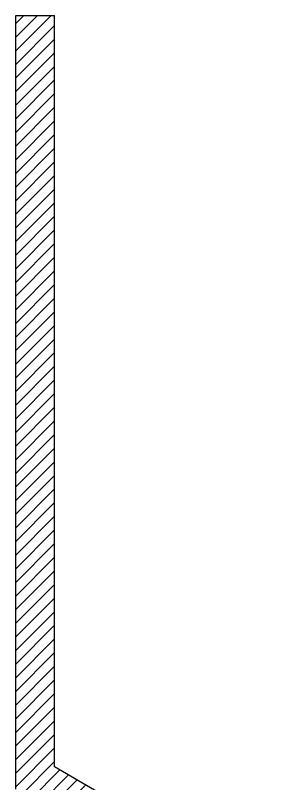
# Model space of a CAD drawing. Header units: millimetres. Extents: x 278858 to 279223, y 218711 to 219074.
# Drawn here: x 279122.12 to 279129.13, y 218881.44 to 218901.36 of the extents above; entities that cross this region are included whole.
import ezdxf

# ---------------------------------------------------------------- set-up
doc = ezdxf.new("R2010")
doc.units = ezdxf.units.MM
doc.header["$LTSCALE"] = 2

msp = doc.modelspace()

# ---------------------------------------------------------------- hatches: boundary and pattern name
h = msp.add_hatch()
h.set_pattern_fill('_USER', color=256, scale=0.25, angle=45, style=0, pattern_type=0)
h.set_pattern_definition([(45, (-53743.16336, -3872.56276), (-0.1767766953, 0.1767766953), [])])
h.paths.add_polyline_path([(279122.119, 218881.292), (279127.54, 218878.163, -0.021153), (279128.277, 218878.892), (279123.119, 218881.87), (279123.119, 218901.362), (279122.119, 218901.362)])
h.paths.add_polyline_path([(279128.119, 218872.828), (279129.119, 218871.828), (279129.119, 218878.406), (279128.277, 218878.892, 0.021153), (279127.54, 218878.163), (279128.119, 218877.828)])
h.paths.add_polyline_path([(279128.119, 218861.828), (279129.119, 218861.828), (279129.119, 218867.828), (279128.119, 218866.828)])

# ---------------------------------------------------------------- linework, layer by layer
for p, q in [((279122.131, 218901.362), (279123.131, 218901.362)), ((279122.131, 218901.362), (279123.131, 218901.362)), ((279122.131, 218881.292), (279122.131, 218901.362)), ((279122.131, 218901.362), (279123.131, 218901.362)), ((279122.131, 218901.362), (279123.131, 218901.362)), ((279123.131, 218881.87), (279123.131, 218901.362)), ((279129.131, 218878.406), (279123.131, 218881.87))]:
    msp.add_line(p, q)

doc.saveas('drawing.dxf')
